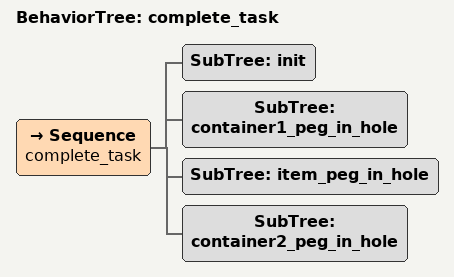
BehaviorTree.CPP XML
<?xml version="1.0"?>
<root BTCPP_format="4">
  <BehaviorTree ID="complete_task">
    <Sequence name="complete_task">
        <SubTree ID='init'/>
        <SubTree ID='container1_peg_in_hole'/>
        <SubTree ID='item_peg_in_hole'/>
        <SubTree ID='container2_peg_in_hole'/>
    </Sequence>
  </BehaviorTree>
</root>
